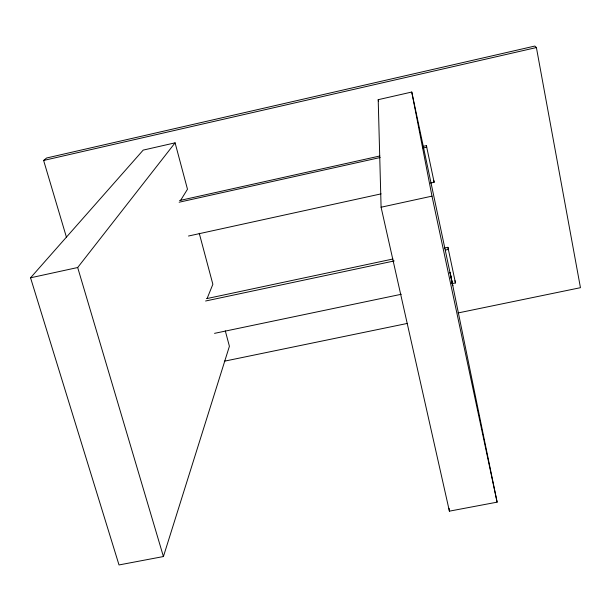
<?xml version="1.0" encoding="UTF-8"?>
<svg xmlns="http://www.w3.org/2000/svg" width="611" height="611" viewBox="0 0 611 611"><rect width="100%" height="100%" fill="white"/><g stroke="black" fill="none" stroke-linecap="round" stroke-linejoin="round"><path stroke-width="0.92" d="M180.642 200.301L187.485 189.242L175.09 142.837L143.195 150.107L30.55 277.799L119.015 564.946L163.42 556.545L229.408 346.269L225.306 330.879M207.091 298.535L212.865 284.283L199.239 233.257M30.55 277.799L77.681 267.519L175.09 142.837M66.385 237.037L43.625 160.449L46.604 157.997L534.839 46.054L536.397 47.551L580.45 287.689L457.998 312.962M43.625 160.449L536.397 47.551M450.108 272.529L497.117 502.158L449.406 511.155L381.088 207.221L378.201 99.685L411.768 92.04L452.774 285.704L450.093 272.491M179.558 200.538L379.821 155.996M422.667 146.464L426.394 145.639L434.146 182.254L430.427 183.071M179.145 202.21L380.187 157.523M422.995 148.007L426.722 147.182L426.394 145.639M188.486 236.029L381.104 193.863M381.088 207.221L431.985 196.139L411.768 92.04M206.648 298.626L392.957 259.003M444.197 248.112L447.924 247.318L455.462 282.939L451.728 283.718M205.586 301.009L394.21 260.935M445.564 250.021L448.367 249.425L447.924 247.318M214.53 333.354L401.297 294.273M224.321 361.208L407.522 323.387M77.681 267.519L163.42 556.545M378.201 99.685L378.606 101.533M431.985 196.139L497.117 502.158M454.981 280.655L455.462 282.939M433.779 180.512L434.146 182.254M449.054 508.321L449.406 511.155"/></g></svg>
